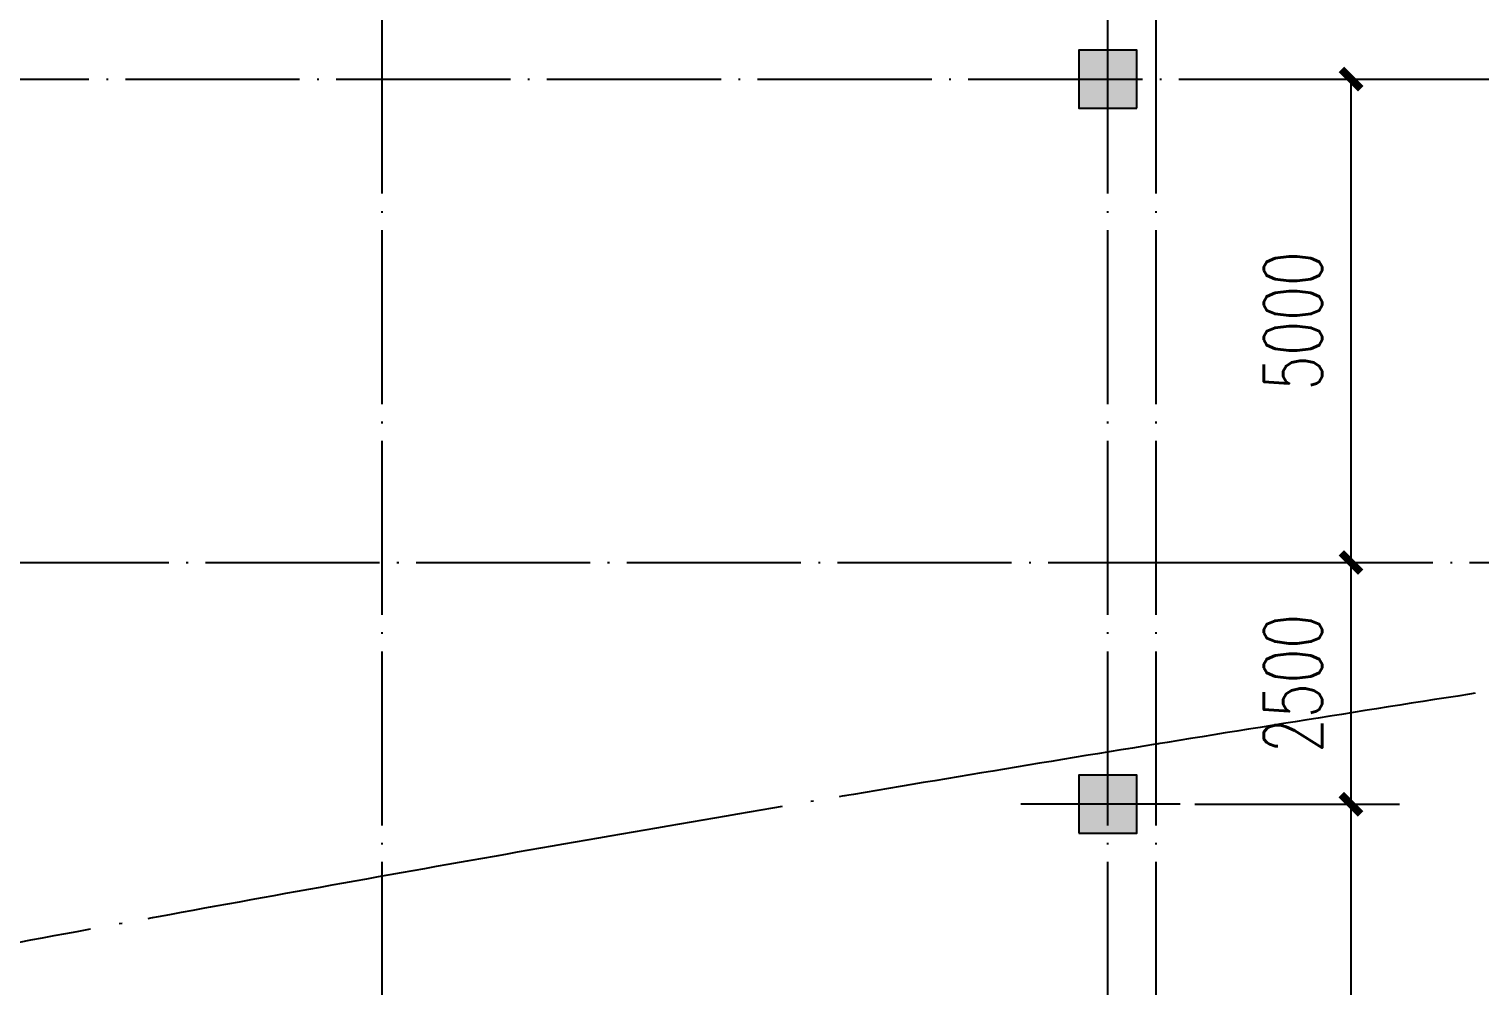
# Model space of a CAD drawing. Extents: x 246015 to 608740, y -108003 to 88400.
# Drawn here: x 426702 to 441702, y -41341 to -31442 of the extents above; entities that cross this region are included whole.
import ezdxf

# ---------------------------------------------------------------- set-up
doc = ezdxf.new("R2010")
doc.units = 0
doc.header["$LTSCALE"] = 3000
doc.header["$MEASUREMENT"] = 0
doc.header["$PDMODE"] = 1
doc.linetypes.add('DOTE', pattern=[2.42, 2, -0.2, 0.02, -0.2])
doc.layers.get('0').update_dxf_attribs({"linetype": 'CONTINUOUS'})
doc.layers.get('DEFPOINTS').update_dxf_attribs({"linetype": 'CONTINUOUS'})
for name, color, linetype in [('column', 9, 'CONTINUOUS'), ('dote', 1, 'DOTE'), ('PUB_DIM', 3, 'CONTINUOUS'), ('PUB_HATCH', 8, 'CONTINUOUS')]:
    doc.layers.add(name, color=color, linetype=linetype)
doc.layers.add('红线', color=7, linetype='CONTINUOUS', true_color=0xe0150b)
doc.styles.add('DIM_FONT', font='simplex.shx', dxfattribs={"width": 0.7, "bigfont": 'hztxt.shx'})
doc.dimstyles.new('DIMN200', dxfattribs={"dimscale": 2, "dimtxt": 300, "dimasz": 100, "dimexe": 250, "dimexo": 300, "dimgap": 150, "dimtad": 1, "dimdec": 0, "dimzin": 0, "dimdsep": 46, "dimtxsty": 'DIM_FONT', "dimblk": 'ARCHTICK', "dimcen": 0.09, "dimclrt": 7, "dimazin": 2, "dimtfac": 1, "dimtdec": 0, "dimtix": 1, "dimtmove": 2, "dimatfit": 3, "dimfxl": 0, "dimtolj": 1, "dimtzin": 0, "dimarcsym": 0})

# ---------------------------------------------------------------- blocks, each defined once
blk = doc.blocks.new('_ARCHTICK')
at = {"color": 0, "linetype": 'ByBlock', "const_width": 0.4}
blk.add_lwpolyline([(-0.5, -0.5), (0.5, 0.5)], dxfattribs=at)
blk = doc.blocks.new('*D1015')
at = {"layer": 'DEFPOINTS', "color": 0}
for p in [(438154, -39461), (440369, -39461), (438154, -63961)]:
    blk.add_point(p, dxfattribs=at)
at = {"layer": 'PUB_DIM', "color": 0, "lineweight": -2}
for p, q in [((438754, -39461), (440869, -39461)), ((440369, -63961), (440369, -39461)), ((438754, -63961), (440869, -63961))]:
    blk.add_line(p, q, dxfattribs=at)
at = {"layer": 'PUB_DIM', "color": 0, "lineweight": -2, "xscale": 200, "yscale": 200, "zscale": 200}
for p, rotation in [((440369, -39461), 90), ((440369, -63961), 270)]:
    blk.add_blockref('_ARCHTICK', p, dxfattribs=dict(at, rotation=rotation))
at = {"layer": 'PUB_DIM', "color": 7, "insert": (439769, -51711), "char_height": 600, "attachment_point": 5, "rotation": 90, "style": 'DIM_FONT'}
blk.add_mtext('\\A1;24500', dxfattribs=at)
blk = doc.blocks.new('*D1016')
at = {"layer": 'DEFPOINTS', "color": 0}
for p in [(438154, -36961), (440369, -36961), (438154, -39461)]:
    blk.add_point(p, dxfattribs=at)
at = {"layer": 'PUB_DIM', "color": 0, "lineweight": -2}
for p, q in [((438754, -36961), (440869, -36961)), ((440369, -39461), (440369, -36961)), ((438754, -39461), (440869, -39461))]:
    blk.add_line(p, q, dxfattribs=at)
at = {"layer": 'PUB_DIM', "color": 0, "lineweight": -2, "xscale": 200, "yscale": 200, "zscale": 200}
for p, rotation in [((440369, -36961), 90), ((440369, -39461), 270)]:
    blk.add_blockref('_ARCHTICK', p, dxfattribs=dict(at, rotation=rotation))
at = {"layer": 'PUB_DIM', "color": 7, "insert": (439769, -38211), "char_height": 600, "attachment_point": 5, "rotation": 90, "style": 'DIM_FONT'}
blk.add_mtext('\\A1;2500', dxfattribs=at)
blk = doc.blocks.new('*D1017')
at = {"layer": 'DEFPOINTS', "color": 0}
for p in [(438154, -31961), (440369, -31961), (438154, -36961)]:
    blk.add_point(p, dxfattribs=at)
at = {"layer": 'PUB_DIM', "color": 0, "lineweight": -2}
for p, q in [((438754, -31961), (440869, -31961)), ((440369, -36961), (440369, -31961)), ((438754, -36961), (440869, -36961))]:
    blk.add_line(p, q, dxfattribs=at)
at = {"layer": 'PUB_DIM', "color": 0, "lineweight": -2, "xscale": 200, "yscale": 200, "zscale": 200}
for p, rotation in [((440369, -31961), 90), ((440369, -36961), 270)]:
    blk.add_blockref('_ARCHTICK', p, dxfattribs=dict(at, rotation=rotation))
at = {"layer": 'PUB_DIM', "color": 7, "insert": (439769, -34461), "char_height": 600, "attachment_point": 5, "rotation": 90, "style": 'DIM_FONT'}
blk.add_mtext('\\A1;5000', dxfattribs=at)
blk = doc.blocks.new('_FZH')
blk.add_lwpolyline([(-0.5, -0.5), (0.5, -0.5), (0.5, 0.5), (-0.5, 0.5)], close=True)
at = {"layer": 'PUB_HATCH'}
blk.add_solid([(-0.5, -0.5), (0.5, -0.5), (-0.5, 0.5), (0.5, 0.5)], dxfattribs=at)

msp = doc.modelspace()

# ---------------------------------------------------------------- linework, layer by layer
at = {"layer": 'dote', "ltscale": 0.3}
for p, q in [((430353.9, -81061.4), (430353.9, 53538.6)), ((437853.9, -81061.4), (437853.9, 53538.6)), ((438353.9, -81061.4), (438353.9, 706.8)), ((412453.9, -31961.4), (448253.9, -31961.4)), ((295667.9, -36961.4), (554353.9, -36961.4)), ((438603.9, -39461.4), (436953.9, -39461.4))]:
    msp.add_line(p, q, dxfattribs=at)
at = {"layer": '红线', "linetype": 'DOTE'}
msp.add_lwpolyline([(321625.8, 41313.5), (283782, 20451.8), (327022.4, -69761.6, -0.1186699), (571935, -34205), (582107, -28597.6), (543576.1, 41298.8, 0.0913964), (321625.8, 41313.5)], format="xyb", dxfattribs=at)
at = {"layer": '红线', "color": 31, "linetype": 'DOTE', "ltscale": 0.5}
msp.add_lwpolyline([(321625.8, 41313.5), (283782, 20451.8), (327022.4, -69761.6, -0.1186699), (571935, -34205), (582107, -28597.6), (543576.1, 41298.8, 0.0913964), (321625.8, 41313.5)], format="xyb", dxfattribs=at)

# ---------------------------------------------------------------- block references
at = {"layer": 'column', "xscale": 600, "yscale": 600, "zscale": 600}
for p, rotation in [((437853.9, -31961.4), 90.00000001325128), ((437853.9, -39461.4), 359.9999999867598)]:
    msp.add_blockref('_FZH', p, dxfattribs=dict(at, rotation=rotation))

# ---------------------------------------------------------------- dimensions: what is measured, and where the dimension line sits
at = {"layer": 'PUB_DIM'}
for p1, p2, picture, middle in [((438153.9, -36961.4), (438153.9, -31961.4), '*D1017', (439769, -34461.4)), ((438153.9, -39461.4), (438153.9, -36961.4), '*D1016', (439769, -38211.4)), ((438153.9, -63961.4), (438153.9, -39461.4), '*D1015', (439769, -51711.4))]:
    dim = msp.add_aligned_dim(p1=p1, p2=p2, distance=-2215.2, dimstyle='DIMN200', dxfattribs=at)
    dim.commit()
    dim.dimension.update_dxf_attribs({"geometry": picture, "text_midpoint": middle})

doc.saveas('drawing.dxf')
